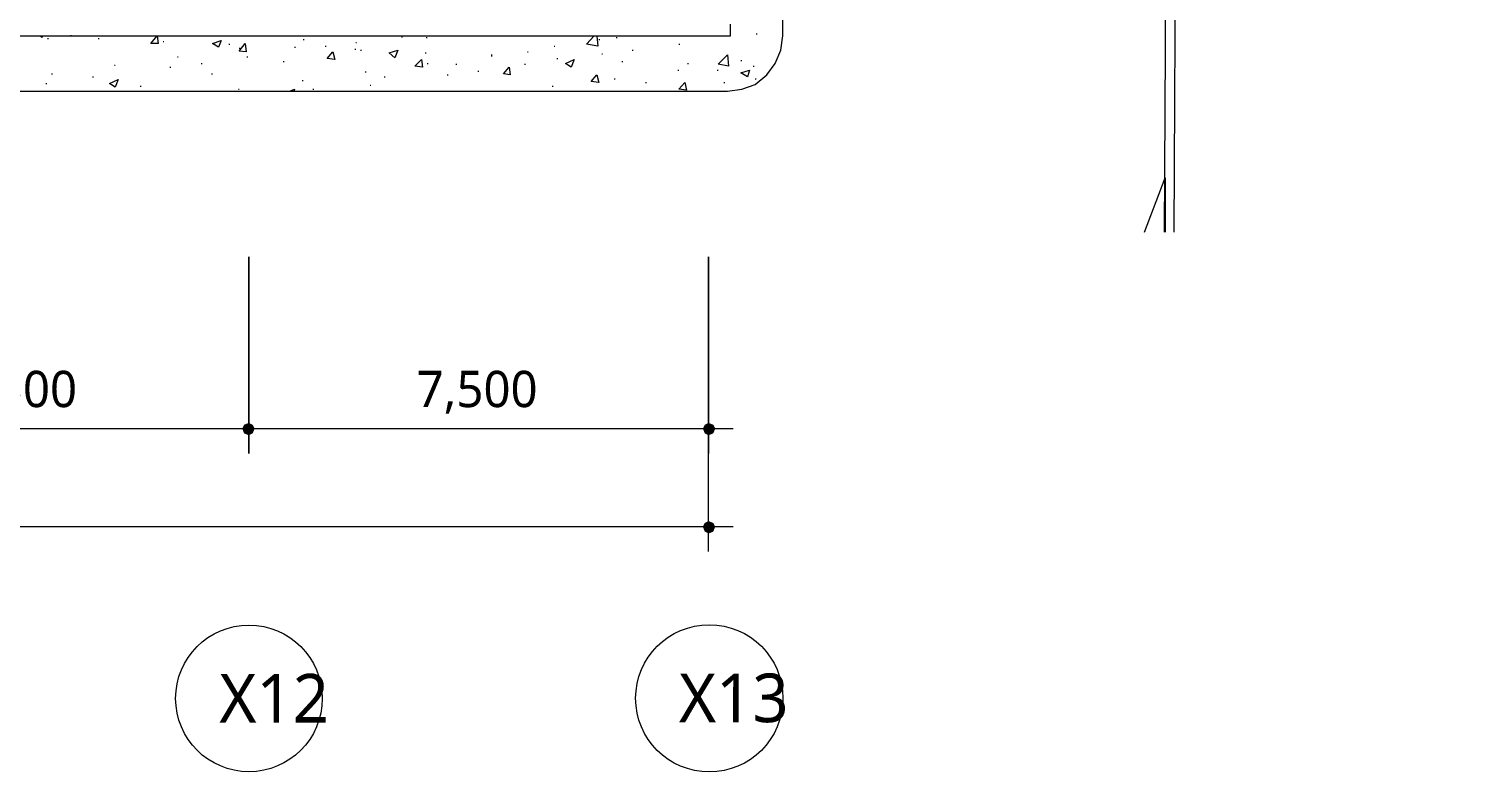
# Model space of a CAD drawing. Header units: millimetres. Extents: x -4011 to 126995, y -1911 to 106700.
# Drawn here: x 98122 to 121803, y 7227 to 19337 of the extents above; entities that cross this region are included whole.
import ezdxf

# ---------------------------------------------------------------- set-up
doc = ezdxf.new("R2010")
doc.units = ezdxf.units.MM
for name, color, linetype in [('PDF_문자', 7, 'Continuous'), ('PDF_솔리드 채우기', 7, 'Continuous'), ('PDF_형상', 7, 'Continuous')]:
    doc.layers.add(name, color=color, linetype=linetype)
doc.styles.add('PDF 맑은 고딕', font='malgun.ttf')

msp = doc.modelspace()

# ---------------------------------------------------------------- linework, layer by layer
at = {"layer": 'PDF_솔리드 채우기', "transparency": 33554559}
for points in [[(101627, 12886), (101596, 12824), (101705, 12824)], [(101627, 12886), (101596, 12824), (101705, 12824)], [(101596, 12824), (101627, 12746), (101705, 12824)], [(101596, 12824), (101627, 12746), (101705, 12824)], [(101705, 12917), (101627, 12886), (101705, 12824)], [(101705, 12917), (101627, 12886), (101705, 12824)], [(101627, 12746), (101705, 12715), (101705, 12824)], [(101627, 12746), (101705, 12715), (101705, 12824)], [(101767, 12886), (101705, 12917), (101705, 12824)], [(101767, 12886), (101705, 12917), (101705, 12824)], [(101798, 12824), (101767, 12886), (101705, 12824)], [(101798, 12824), (101767, 12886), (101705, 12824)], [(101705, 12715), (101767, 12746), (101705, 12824)], [(101767, 12746), (101798, 12824), (101705, 12824)], [(101705, 12715), (101767, 12746), (101705, 12824)], [(101767, 12746), (101798, 12824), (101705, 12824)], [(109135, 12886), (109104, 12824), (109197, 12824)], [(109104, 12824), (109135, 12746), (109197, 12824)], [(109197, 12917), (109135, 12886), (109197, 12824)], [(109135, 12746), (109197, 12715), (109197, 12824)], [(109275, 12886), (109197, 12917), (109197, 12824)], [(109306, 12824), (109275, 12886), (109197, 12824)], [(109197, 12715), (109275, 12746), (109197, 12824)], [(109275, 12746), (109306, 12824), (109197, 12824)], [(109135, 11285), (109104, 11223), (109197, 11223)], [(109104, 11223), (109135, 11145), (109197, 11223)], [(109197, 11316), (109135, 11285), (109197, 11223)], [(109135, 11145), (109197, 11114), (109197, 11223)], [(109275, 11285), (109197, 11316), (109197, 11223)], [(109306, 11223), (109275, 11285), (109197, 11223)], [(109197, 11114), (109275, 11145), (109197, 11223)], [(109275, 11145), (109306, 11223), (109197, 11223)]]:
    msp.add_solid(points, dxfattribs=at)
at = {"layer": 'PDF_형상', "lineweight": 5}
for points in [[(110409, 44503), (121803, 43337), (116922, 43834), (116782, 16026)], [(116627, 16026), (116782, 43850)], [(79554, 19415), (79554, 18326), (109508, 18326), (109741, 18358), (109959, 18435), (110145, 18591), (110285, 18777), (110378, 18995), (110409, 19228), (110409, 27420), (109865, 27420), (109881, 27420), (109896, 27420)], [(86347, 19415), (86347, 19228), (109554, 19228), (109554, 19415)], [(98176, 19228), (98192, 19228)], [(98301, 19228), (98332, 19197), (98347, 19228)], [(104192, 19212), (104207, 19212)], [(104596, 19197), (104611, 19197)], [(107378, 19228), (107394, 19057), (107207, 19088), (107332, 19228)], [(107689, 19197), (107705, 19197)], [(109974, 19259), (109990, 19259)], [(98425, 19181), (98440, 19181)], [(99249, 19181), (99264, 19181)], [(100306, 19135), (100321, 19135)], [(101378, 19088), (101394, 19088)], [(101549, 19026), (101565, 19026)], [(102451, 19041), (102466, 19041)], [(102591, 19166), (102606, 19166)], [(102948, 19057), (102964, 19057)], [(103430, 19010), (103446, 19010)], [(103446, 19119), (103461, 19119)], [(103523, 18995), (103539, 18995)], [(104580, 18948), (104596, 18948)], [(106244, 18964), (106259, 18964)], [(106679, 19057), (106694, 19057)], [(107409, 19166), (107425, 19166)], [(107953, 18995), (107969, 18995)], [(108715, 19088), (108731, 19088)], [(99513, 18746), (99528, 18746)], [(100415, 18715), (100430, 18715)], [(100539, 18886), (100554, 18886)], [(100927, 18777), (100943, 18777)], [(101674, 18886), (101689, 18886)], [(102264, 18808), (102280, 18808)], [(104611, 18777), (104627, 18777)], [(105078, 18762), (105093, 18762)], [(105653, 18917), (105668, 18917)], [(105653, 18902), (105668, 18902)], [(106197, 18762), (106212, 18762)], [(106725, 18855), (106741, 18855)], [(107456, 18933), (107471, 18933)], [(107782, 18808), (107798, 18808)], [(108855, 18777), (108870, 18777)], [(109725, 18824), (109741, 18824)], [(109927, 18731), (109943, 18731)], [(98487, 18606), (98503, 18606)], [(99155, 18560), (99171, 18560)], [(101098, 18606), (101114, 18606)], [(102575, 18497), (102591, 18497)], [(103601, 18637), (103617, 18637)], [(103912, 18560), (103927, 18560)], [(104938, 18591), (104953, 18591)], [(105435, 18653), (105451, 18653)], [(107658, 18528), (107674, 18528)], [(108699, 18668), (108715, 18668)], [(109337, 18668), (109352, 18668)], [(109959, 18528), (109974, 18528)], [(98394, 18451), (98409, 18451)], [(99933, 18404), (99948, 18404)], [(101534, 18358), (101549, 18358)], [(102373, 18326), (102451, 18358), (102435, 18326)], [(102746, 18358), (102762, 18358)], [(102917, 18326), (102933, 18326)], [(103679, 18420), (103694, 18420)], [(106648, 18404), (106663, 18404)], [(108171, 18466), (108187, 18466)], [(109446, 18466), (109461, 18466)], [(116301, 16026), (116642, 16912), (116642, 16026)], [(109197, 10819), (109197, 15622), (109197, 12420)], [(93808, 12824), (102109, 12824)], [(101301, 12824), (109601, 12824)], [(109601, 11223), (44301, 11223)]]:
    msp.add_lwpolyline(points, dxfattribs=at)
for points in [[(98813, 19228), (98798, 19228)], [(100212, 19228), (100228, 19104), (100104, 19104)], [(101254, 19150), (101207, 19041), (101114, 19104)], [(101642, 19104), (101658, 18964), (101549, 18979)], [(103073, 18964), (103104, 18839), (102979, 18855)], [(104130, 18995), (104083, 18870), (103990, 18948)], [(104518, 18839), (104534, 18715), (104409, 18731)], [(105948, 18715), (105964, 18591), (105855, 18606)], [(107005, 18839), (106959, 18715), (106865, 18777)], [(109523, 18731), (109352, 18762), (109508, 18917)], [(99575, 18513), (99528, 18389), (99435, 18451)], [(107378, 18591), (107409, 18466), (107285, 18482)], [(109865, 18668), (109834, 18560), (109725, 18622)], [(108808, 18466), (108839, 18342), (108715, 18358)], [(101705, 12420), (101705, 15622)]]:
    msp.add_lwpolyline(points, close=True, dxfattribs=at)
for centre, radius in [((101706, 8425), 1195), ((109209, 8427), 1200)]:
    msp.add_circle(centre, radius, dxfattribs=at)

# ---------------------------------------------------------------- texts
at = {"layer": 'PDF_문자', "attachment_point": 4, "style": 'PDF 맑은 고딕'}
for s, insert, char_height in [('7,500', (96933, 13416), 592.1), ('7,500', (104440, 13416), 592.1), ('X12', (101223, 8429), 793.2), ('X13', (108715, 8429), 793.2)]:
    msp.add_mtext(s, dxfattribs=dict(at, insert=insert, char_height=char_height))

doc.saveas('drawing.dxf')
